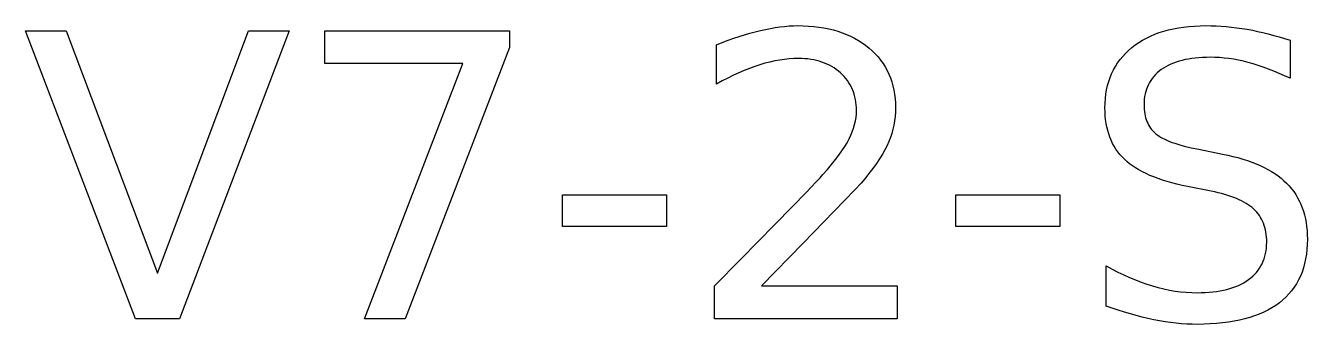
# Model space of a CAD drawing. Header units: millimetres. Extents: x -4.3 to 4.3, y -1 to 1.
import ezdxf

# ---------------------------------------------------------------- set-up
doc = ezdxf.new("R2010")
doc.units = ezdxf.units.MM
doc.layers.add('LASER_MARK', color=7, linetype='Continuous')

msp = doc.modelspace()

# ---------------------------------------------------------------- linework, layer by layer
at = {"layer": 'LASER_MARK'}
for points in [[(-3.560361, -0.962556), (-4.29632, 0.965139), (-4.023886, 0.965139), (-3.41317, -0.657844), (-2.801162, 0.965139), (-2.530019, 0.965139), (-3.264687, -0.962556)], [(-2.291155, 0.965139), (-1.051646, 0.965139), (-1.051646, 0.854099), (-1.751452, -0.962556), (-2.023886, -0.962556), (-1.365397, 0.745642), (-2.291155, 0.745642)], [(0.635894, -0.74306), (1.546159, -0.74306), (1.546159, -0.962556), (0.322144, -0.962556), (0.322144, -0.74306), (0.497579, -0.563105), (0.726921, -0.330536), (0.843165, -0.212597), (0.935604, -0.117657), (1.004237, -0.045715), (1.029626, -0.018369), (1.049064, 0.003228), (1.079194, 0.037736), (1.106964, 0.070893), (1.132374, 0.102697), (1.155423, 0.13315), (1.176112, 0.162252), (1.19444, 0.190002), (1.210408, 0.2164), (1.224016, 0.241446), (1.235666, 0.265766), (1.245764, 0.289985), (1.254307, 0.314104), (1.261298, 0.338121), (1.266735, 0.362038), (1.270618, 0.385854), (1.272948, 0.409569), (1.273725, 0.433183), (1.273304, 0.452167), (1.272041, 0.470707), (1.269935, 0.488803), (1.266987, 0.506456), (1.263197, 0.523664), (1.258564, 0.540429), (1.253089, 0.55675), (1.246772, 0.572628), (1.239613, 0.588061), (1.231611, 0.60305), (1.222767, 0.617596), (1.213081, 0.631698), (1.202553, 0.645356), (1.191182, 0.65857), (1.178969, 0.67134), (1.165914, 0.683667), (1.152183, 0.695393), (1.137942, 0.706363), (1.123192, 0.716576), (1.107933, 0.726033), (1.092164, 0.734733), (1.075886, 0.742677), (1.059098, 0.749864), (1.041801, 0.756294), (1.023995, 0.761968), (1.005679, 0.766886), (0.986854, 0.771047), (0.96752, 0.774451), (0.947676, 0.777099), (0.927322, 0.77899), (0.90646, 0.780125), (0.885087, 0.780504), (0.854211, 0.779838), (0.82291, 0.777841), (0.791186, 0.774512), (0.759038, 0.769852), (0.726467, 0.76386), (0.693472, 0.756536), (0.660053, 0.747882), (0.626211, 0.737895), (0.591864, 0.726557), (0.556932, 0.713848), (0.521415, 0.699766), (0.485313, 0.684312), (0.448626, 0.667487), (0.411354, 0.64929), (0.373497, 0.629721), (0.335055, 0.60878), (0.335055, 0.872176), (0.374113, 0.887508), (0.412524, 0.901872), (0.450291, 0.915268), (0.487411, 0.927695), (0.523887, 0.939154), (0.559716, 0.949645), (0.5949, 0.959167), (0.629439, 0.967721), (0.663291, 0.975286), (0.696417, 0.981843), (0.728817, 0.987391), (0.760491, 0.99193), (0.791438, 0.995461), (0.821659, 0.997983), (0.851154, 0.999496), (0.879923, 1), (0.916892, 0.999415), (0.952913, 0.99766), (0.987986, 0.994735), (1.022111, 0.990639), (1.055288, 0.985374), (1.087516, 0.978938), (1.118797, 0.971332), (1.149129, 0.962556), (1.178513, 0.952611), (1.206948, 0.941495), (1.234436, 0.929208), (1.260975, 0.915752), (1.286566, 0.901126), (1.311209, 0.885329), (1.334904, 0.868363), (1.35765, 0.850226), (1.379227, 0.831111), (1.399411, 0.811209), (1.418203, 0.79052), (1.435604, 0.769045), (1.451612, 0.746782), (1.466228, 0.723733), (1.479453, 0.699897), (1.491285, 0.675274), (1.501725, 0.649865), (1.510773, 0.623668), (1.518429, 0.596685), (1.524694, 0.568915), (1.529566, 0.540359), (1.533046, 0.511015), (1.535134, 0.480885), (1.53583, 0.449968), (1.535134, 0.420463), (1.533046, 0.391341), (1.529566, 0.362603), (1.524694, 0.334248), (1.518429, 0.306276), (1.510773, 0.278688), (1.501725, 0.251483), (1.491285, 0.224661), (1.479009, 0.197436), (1.464453, 0.16902), (1.447618, 0.139415), (1.428502, 0.108618), (1.407108, 0.076632), (1.383433, 0.043455), (1.357479, 0.009089), (1.329245, -0.026469), (1.304309, -0.054027), (1.261782, -0.099258), (1.123951, -0.242737), (0.91543, -0.45723)], [(4.180116, 0.901872), (4.180116, 0.647515), (4.143258, 0.664703), (4.106924, 0.680762), (4.071115, 0.695691), (4.03583, 0.70949), (4.001069, 0.722159), (3.966834, 0.733699), (3.933122, 0.744109), (3.899936, 0.753389), (3.867152, 0.76156), (3.834652, 0.768641), (3.802433, 0.774633), (3.770497, 0.779535), (3.738844, 0.783348), (3.707473, 0.786072), (3.676384, 0.787706), (3.645578, 0.78825), (3.619329, 0.787928), (3.593841, 0.786959), (3.569115, 0.785345), (3.54515, 0.783086), (3.521947, 0.780181), (3.499506, 0.77663), (3.477826, 0.772434), (3.456908, 0.767592), (3.436751, 0.762105), (3.417356, 0.755972), (3.398723, 0.749193), (3.380851, 0.741769), (3.36374, 0.733699), (3.347392, 0.724984), (3.331804, 0.715623), (3.316979, 0.705617), (3.302985, 0.695015), (3.289895, 0.683869), (3.277707, 0.672178), (3.266422, 0.659942), (3.25604, 0.647161), (3.24656, 0.633836), (3.237984, 0.619967), (3.23031, 0.605552), (3.223539, 0.590593), (3.217671, 0.575089), (3.212705, 0.55904), (3.208643, 0.542447), (3.205483, 0.525309), (3.203226, 0.507626), (3.201872, 0.489398), (3.20142, 0.470626), (3.201721, 0.454893), (3.202621, 0.439649), (3.204121, 0.424894), (3.206222, 0.410628), (3.208923, 0.396851), (3.212224, 0.383564), (3.216125, 0.370766), (3.220626, 0.358457), (3.225728, 0.346637), (3.23143, 0.335307), (3.237732, 0.324466), (3.244634, 0.314114), (3.252136, 0.304251), (3.260239, 0.294878), (3.268941, 0.285993), (3.278244, 0.277598), (3.288384, 0.269546), (3.299599, 0.261691), (3.311887, 0.254032), (3.32525, 0.24657), (3.339688, 0.239305), (3.355199, 0.232237), (3.371785, 0.225365), (3.389445, 0.218689), (3.408179, 0.212211), (3.427988, 0.205929), (3.470828, 0.193956), (3.517965, 0.182769), (3.5694, 0.172369), (3.726921, 0.14009), (3.762798, 0.13282), (3.79748, 0.124889), (3.830967, 0.116297), (3.863259, 0.107045), (3.894355, 0.097132), (3.924256, 0.086558), (3.952961, 0.075323), (3.980471, 0.063428), (4.006786, 0.050872), (4.031906, 0.037655), (4.05583, 0.023778), (4.078559, 0.00924), (4.100093, -0.005959), (4.120431, -0.021819), (4.139574, -0.038339), (4.157521, -0.05552), (4.174329, -0.073402), (4.190052, -0.092025), (4.204691, -0.11139), (4.218246, -0.131496), (4.230716, -0.152344), (4.242102, -0.173933), (4.252403, -0.196263), (4.261621, -0.219335), (4.269753, -0.243148), (4.276802, -0.267703), (4.282766, -0.292999), (4.287645, -0.319036), (4.291441, -0.345815), (4.294152, -0.373336), (4.295778, -0.401597), (4.29632, -0.4306), (4.295587, -0.465093), (4.293385, -0.498527), (4.289716, -0.530902), (4.284579, -0.562218), (4.277974, -0.592474), (4.269902, -0.621671), (4.260362, -0.649809), (4.249355, -0.676888), (4.236879, -0.702908), (4.222936, -0.727869), (4.207526, -0.75177), (4.190647, -0.774613), (4.172301, -0.796396), (4.152488, -0.81712), (4.131206, -0.836785), (4.108457, -0.855391), (4.084291, -0.872902), (4.058758, -0.889283), (4.031858, -0.904535), (4.003591, -0.918657), (3.973958, -0.931649), (3.942957, -0.943512), (3.91059, -0.954245), (3.876856, -0.963848), (3.841755, -0.972321), (3.805288, -0.979664), (3.767454, -0.985878), (3.728252, -0.990962), (3.687684, -0.994916), (3.645749, -0.99774), (3.602448, -0.999435), (3.557779, -1), (3.523291, -0.999516), (3.488259, -0.998063), (3.452681, -0.995642), (3.416559, -0.992253), (3.379892, -0.987895), (3.342681, -0.982569), (3.304925, -0.976275), (3.266624, -0.969012), (3.227879, -0.960801), (3.188791, -0.951662), (3.149361, -0.941595), (3.109587, -0.9306), (3.06947, -0.918677), (3.029011, -0.905826), (2.988208, -0.892047), (2.947063, -0.87734), (2.947063, -0.60878), (2.986665, -0.630366), (3.026065, -0.650581), (3.065264, -0.669424), (3.104261, -0.686895), (3.143056, -0.702994), (3.18165, -0.717721), (3.220041, -0.731077), (3.258231, -0.74306), (3.29624, -0.753652), (3.334087, -0.762831), (3.371772, -0.770598), (3.409297, -0.776953), (3.446659, -0.781896), (3.483861, -0.785426), (3.520901, -0.787544), (3.557779, -0.78825), (3.585302, -0.787908), (3.612028, -0.786879), (3.637957, -0.785164), (3.663089, -0.782763), (3.687425, -0.779676), (3.710963, -0.775904), (3.733704, -0.771445), (3.755649, -0.766301), (3.776797, -0.76047), (3.797148, -0.753954), (3.816702, -0.746752), (3.835459, -0.738864), (3.853419, -0.73029), (3.870582, -0.72103), (3.886948, -0.711084), (3.902518, -0.700452), (3.917215, -0.689185), (3.930964, -0.677332), (3.943764, -0.664895), (3.955617, -0.651872), (3.966521, -0.638265), (3.976477, -0.624072), (3.985485, -0.609294), (3.993544, -0.593932), (4.000656, -0.577984), (4.006819, -0.561451), (4.012034, -0.544333), (4.016301, -0.52663), (4.01962, -0.508342), (4.02199, -0.489469), (4.023412, -0.470011), (4.023887, -0.449968), (4.023546, -0.432456), (4.022525, -0.415429), (4.020823, -0.398886), (4.01844, -0.382828), (4.015376, -0.367253), (4.011631, -0.352163), (4.007205, -0.337556), (4.002098, -0.323434), (3.996311, -0.309797), (3.989842, -0.296643), (3.982693, -0.283974), (3.974863, -0.271788), (3.966352, -0.260087), (3.95716, -0.24887), (3.947287, -0.238138), (3.936734, -0.227889), (3.925403, -0.218039), (3.9132, -0.208501), (3.900125, -0.199277), (3.886177, -0.190365), (3.871356, -0.181765), (3.855663, -0.173479), (3.839098, -0.165505), (3.821659, -0.157844), (3.803349, -0.150495), (3.784165, -0.143459), (3.76411, -0.136736), (3.743181, -0.130326), (3.72138, -0.124228), (3.698707, -0.118443), (3.675161, -0.112971), (3.650743, -0.107811), (3.49193, -0.076824), (3.456086, -0.069304), (3.421502, -0.061269), (3.388179, -0.052721), (3.356117, -0.043657), (3.325316, -0.034079), (3.295776, -0.023987), (3.267496, -0.013381), (3.240478, -0.00226), (3.21472, 0.009376), (3.190224, 0.021526), (3.166988, 0.03419), (3.145013, 0.047369), (3.124299, 0.061063), (3.104846, 0.07527), (3.086654, 0.089993), (3.069723, 0.105229), (3.053931, 0.121101), (3.039159, 0.13773), (3.025405, 0.155115), (3.01267, 0.173257), (3.000953, 0.192155), (2.990256, 0.21181), (2.980577, 0.232221), (2.971918, 0.253389), (2.964277, 0.275314), (2.957654, 0.297995), (2.952051, 0.321432), (2.947466, 0.345626), (2.943901, 0.370577), (2.941353, 0.396284), (2.939825, 0.422748), (2.939316, 0.449968), (2.940019, 0.4815), (2.94213, 0.512185), (2.945648, 0.542023), (2.950573, 0.571014), (2.956905, 0.599157), (2.964645, 0.626453), (2.973791, 0.652901), (2.984345, 0.678502), (2.996306, 0.703256), (3.009674, 0.727163), (3.024449, 0.750222), (3.040631, 0.772434), (3.058221, 0.793798), (3.077217, 0.814316), (3.097621, 0.833986), (3.119432, 0.852808), (3.142479, 0.870632), (3.16659, 0.887306), (3.191765, 0.90283), (3.218004, 0.917205), (3.245307, 0.930429), (3.273675, 0.942503), (3.303107, 0.953428), (3.333603, 0.963202), (3.365163, 0.971827), (3.397787, 0.979301), (3.431476, 0.985626), (3.466228, 0.990801), (3.502045, 0.994825), (3.538927, 0.9977), (3.576872, 0.999425), (3.615881, 1), (3.649855, 0.999617), (3.68399, 0.998467), (3.718286, 0.99655), (3.752744, 0.993867), (3.787363, 0.990417), (3.822144, 0.986201), (3.857085, 0.981218), (3.892189, 0.975468), (3.927474, 0.968952), (3.96296, 0.961669), (3.998649, 0.953619), (4.034539, 0.944803), (4.07063, 0.93522), (4.106924, 0.924871), (4.143419, 0.913755)], [(-0.696578, -0.132343), (-0.000645, -0.132343), (-0.000645, -0.344093), (-0.696578, -0.344093)], [(1.939961, -0.132343), (2.635894, -0.132343), (2.635894, -0.344093), (1.939961, -0.344093)]]:
    msp.add_lwpolyline(points, close=True, dxfattribs=at)

doc.saveas('drawing.dxf')
